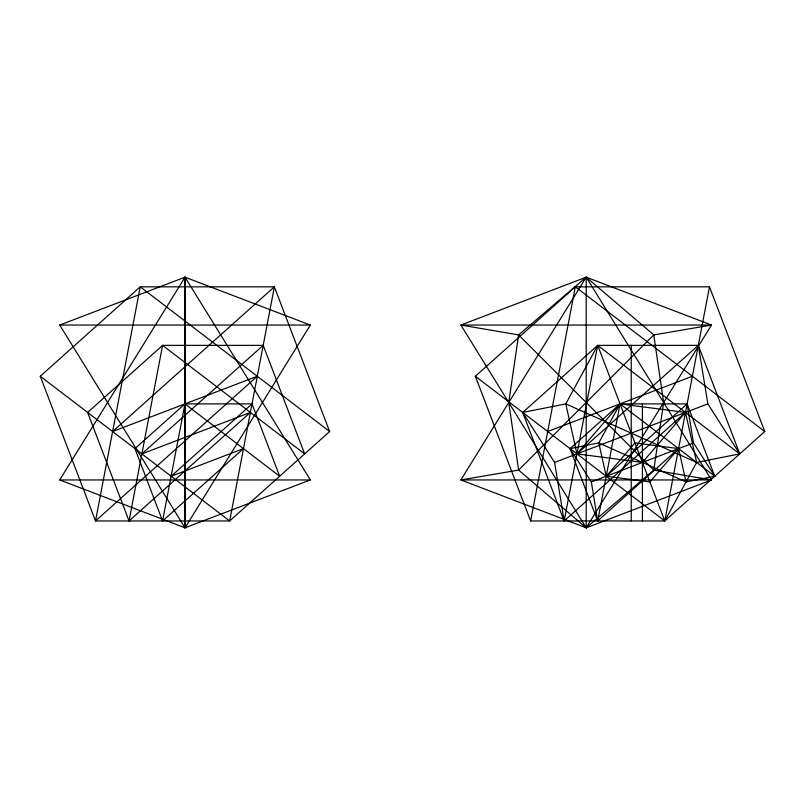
<?xml version="1.0" encoding="UTF-8"?>
<svg xmlns="http://www.w3.org/2000/svg" width="805" height="805" viewBox="0 0 805 805"><rect width="100%" height="100%" fill="white"/><g stroke="black" fill="none" stroke-linecap="round" stroke-linejoin="round"><path stroke-width="1.21" d="M631.231 520.956L631.231 345.365M642.41 520.956L642.41 403.899M129.052 520.956L162.59 345.365L263.195 345.365L304.652 453.889L162.59 345.365L87.604 412.432L129.052 520.956L250.385 412.432L141.861 453.889L263.195 345.365M162.59 520.956L184.949 403.899L252.025 403.899L279.657 476.248L184.949 403.899L134.958 448.606L162.59 520.956L243.482 448.606L171.133 476.248L252.025 403.899M530.626 520.956L575.334 286.832L709.477 286.832L764.75 431.53L664.769 520.956L530.626 520.956L475.353 376.257L575.334 286.832L764.75 431.53M475.353 376.257L664.769 520.956L696.667 462.432L685.488 412.432L620.051 403.899L597.692 520.956L678.585 448.606L686.031 481.943L714.76 476.248L687.118 403.899L620.051 403.899L570.061 448.606L597.692 520.956L591.333 481.933L570.061 448.606L598.779 442.921L686.031 481.943M709.477 286.832L664.769 520.956L597.692 345.365L522.707 412.432L564.154 520.956L685.488 412.432L642.41 462.432L576.964 453.889L565.784 403.899L597.692 345.365L698.297 345.365L739.755 453.889L696.667 462.432L565.784 403.899L522.707 412.432L554.605 462.432L564.154 520.956L597.692 345.365L739.755 453.889L707.847 403.899L698.297 345.365L576.964 453.889L620.051 403.899L714.76 476.248L693.487 442.921L687.118 403.899L606.235 476.248L598.779 442.921L620.051 403.899M59.711 479.951L185.019 277.192L310.338 325.049L185.019 527.808L59.711 479.951L310.338 479.951L185.019 277.192L59.711 325.049L185.019 527.808L310.338 479.951M586.201 277.192L460.883 479.951L586.201 527.808L711.509 479.951L586.201 277.192L460.883 325.049L586.201 527.808L653.781 470.09L663.642 402.5L653.781 334.91L586.201 277.192L518.611 334.91L508.75 402.5L518.611 470.09L586.201 527.808L711.509 325.049L586.201 277.192L586.201 527.808M40.25 376.257L140.231 286.832L274.374 286.832L329.648 431.53L229.667 520.956L95.523 520.956L40.25 376.257L229.667 520.956L274.374 286.832L112.599 431.53L257.298 376.257L95.523 520.956L140.231 286.832L329.648 431.53M547.702 431.53L692.401 376.257M554.605 462.432L707.847 403.899M591.333 481.933L693.487 442.921M59.711 325.049L310.338 325.049M185.019 277.192L185.019 527.808L185.019 277.192M634.954 442.921L606.235 476.248L649.856 481.933L678.585 448.606L634.954 442.921M653.781 334.91L518.611 470.09L460.883 479.951L711.509 479.951L653.781 470.09L518.611 334.91L460.883 325.049L711.509 325.049L653.781 334.91"/></g></svg>
